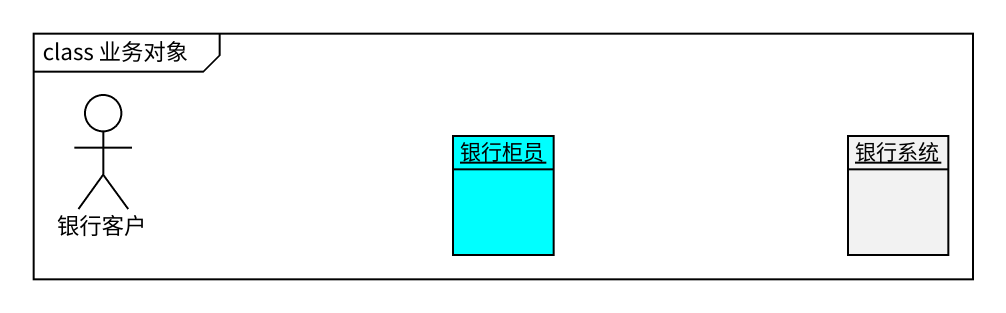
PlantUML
@startuml
mainframe class 业务对象
allowmixing
hide circle
hide empty members
actor 银行客户
object 银行柜员 #00FFFF
object 银行系统
@enduml
